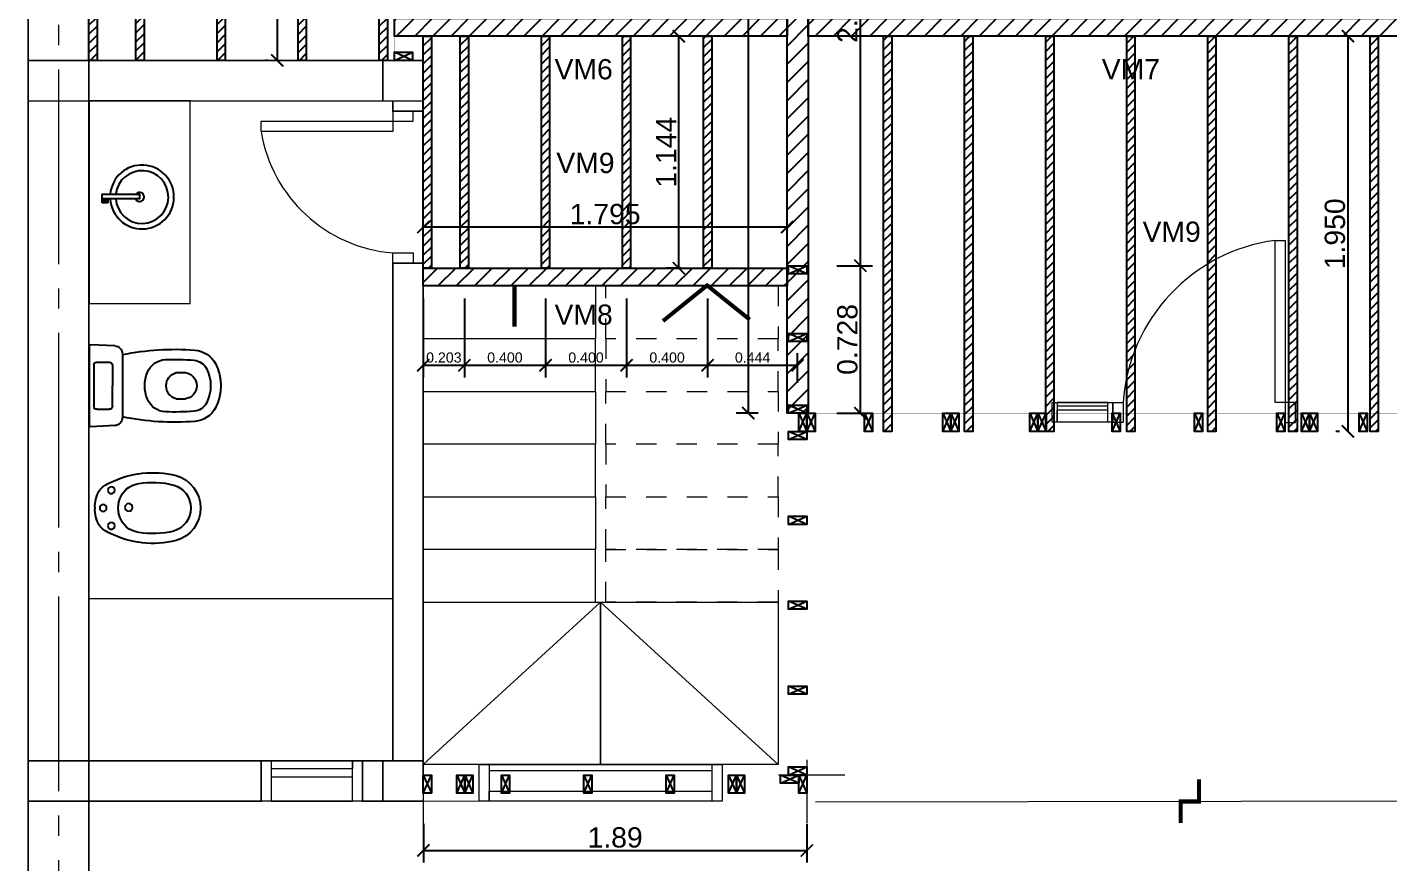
# Model space of a CAD drawing. Header units: millimetres. Extents: x 2924 to 6397, y 1567 to 1704.
# Drawn here: x 3235.38 to 3242.09, y 1578.07 to 1582.19 of the extents above; entities that cross this region are included whole.
import ezdxf

# ---------------------------------------------------------------- set-up
doc = ezdxf.new("R2010")
doc.units = ezdxf.units.MM
doc.header["$PDMODE"] = 35
for name, pattern in [('ACAD_ISO04W100', [30, 24, -3, 0, -3]), ('CONTINUA', [200, 100, 100]), ('DASHED', [0.75, 0.5, -0.25])]:
    doc.linetypes.add(name, pattern=pattern)
doc.layers.get('Defpoints').update_dxf_attribs({"color": 230})
for name, color, linetype in [('EJES', 8, 'Continuous'), ('P0- COLUMNAS HºAº', 7, 'Continuous'), ('P0-CARPINTERIAS', 7, 'Continuous'), ('P0-COTAS', 7, 'Continuous'), ('P0-MAMPOSTERIA LADRILLO', 7, 'Continuous'), ('P0-MUROS', 7, 'Continuous'), ('P0-PANEL', 7, 'Continuous'), ('P0-SANITARIOS', 7, 'Continuous'), ('P0-SOLADOS', 7, 'Continuous'), ('P1-MAMPOSTERIA LADRILLO', 7, 'Continuous'), ('PT-MUROS', 7, 'Continuous')]:
    doc.layers.add(name, color=color, linetype=linetype)
doc.styles.add('Arial10', font='arial.ttf', dxfattribs={"height": 0.1})
doc.styles.get("Standard").update_dxf_attribs({"font": 'arial.ttf'})
doc.dimstyles.new('COTA-1-50', dxfattribs={"dimtxt": 0.1, "dimasz": 0.06, "dimexe": 0.06, "dimexo": 0.15, "dimgap": 0.0125, "dimtad": 1, "dimzin": 0, "dimdsep": 46, "dimtxsty": 'Arial10', "dimblk1": 'ARCHTICK', "dimblk2": 'ARCHTICK', "dimsah": 1, "dimcen": 0.09, "dimclrd": 7, "dimclre": 7, "dimclrt": 7, "dimazin": 0, "dimtfac": 1, "dimtofl": 0, "dimtmove": 2, "dimatfit": 3, "dimldrblk": 'ARCHTICK', "dimfxl": 1, "dimtolj": 1, "dimtzin": 0, "dimarcsym": 0})
pattern_1 = [(45, (152.1075, -40.150485), (-0.0449012806, 0.0449012806), [])]

# ---------------------------------------------------------------- blocks, each defined once
blk = doc.blocks.new('A$C699B31DF')
at = {"color": 0}
for p, q in [((0.5232, 0.3989), (0.6416, 0.4042)), ((0.485, 0.3589), (0.485, 0.0453)), ((0.65, 0.3962), (0.65, 0.008)), ((0.5348, 0.303), (0.5348, 0.2021)), ((0.6115, 0.3181), (0.5499, 0.3181)), ((0.6266, 0.303), (0.6266, 0.1012)), ((0.2196, 0.267), (0.1744, 0.267)), ((0.5348, 0.1012), (0.5348, 0.2021)), ((0.2196, 0.1373), (0.1744, 0.1373)), ((0.6115, 0.0861), (0.5499, 0.0861)), ((0.5232, 0.0054), (0.6416, 0))]:
    blk.add_line(p, q, dxfattribs=at)
for centre, radius, start, end in [((0.642, 0.3962), 0.008, 0, 92.60256), ((0.1375, 0.2532), 0.125, 94.49281, 152.41425), ((0.2276, -0.8924), 1.2742, 78.34369, 94.49281), ((0.525, 0.3589), 0.04, 92.60256, 180), ((0.2354, 0.2021), 0.2354, 152.41425, 207.58575), ((0.2354, 0.2021), 0.1854, 152.41425, 207.58575), ((0.1375, 0.2532), 0.075, 94.49281, 152.41425), ((0.2276, -0.8924), 1.2242, 87.85751, 94.49281), ((0.2686, 0.2299), 0.1012, 22.76794, 87.29275), ((0.2016, 0.2021), 0.1736, 337.33865, 22.66135), ((0.5499, 0.303), 0.0151, 90, 180), ((0.6115, 0.303), 0.0151, 0, 90), ((0.1837, 0.2021), 0.0655, 98.13705, 261.86295), ((0.2023, 0.2021), 0.0671, 284.92538, 75.07462), ((0.2686, 0.1744), 0.1012, 272.70725, 337.23206), ((0.1375, 0.151), 0.125, 207.58575, 265.50719), ((0.1375, 0.151), 0.075, 207.58575, 265.50719), ((0.2276, 1.2966), 1.2242, 265.50719, 272.14249), ((0.5499, 0.1012), 0.0151, 180, 270), ((0.6115, 0.1012), 0.0151, 270, 0), ((0.2276, 1.2966), 1.2742, 265.50719, 281.65631), ((0.525, 0.0453), 0.04, 180, 267.39744), ((0.642, 0.008), 0.008, 267.39744, 0)]:
    blk.add_arc(centre, radius, start, end, dxfattribs=at)
blk = doc.blocks.new('A$C9e56f727')
at = {"color": 0}
for p, q in [((0.3012, 0.0687), (0.3123, 0.0847)), ((0.3241, 0.0529), (0.3012, 0.0687)), ((0.3123, 0.0847), (0.3352, 0.0689)), ((0.3352, 0.0689), (0.3241, 0.0529))]:
    blk.add_line(p, q, dxfattribs=at)
for points in [[(0.3241, 0.0529), (0.3109, 0.0338), (0.16, 0.1382), (0.1732, 0.1573)], [(0.3304, 0.0624), (0.328, 0.0589), (0.3138, 0.0687), (0.3162, 0.0722)]]:
    blk.add_lwpolyline(points, close=True, dxfattribs=at)
for centre, radius, start, end in [((0.1576, 0.1576), 0.1576, 328.42551, 319.97448), ((0.1577, 0.1577), 0.1301, 329.05756, 318.8141), ((0.1674, 0.1506), 0.0224, 348.28199, 285.18049)]:
    blk.add_arc(centre, radius, start, end, dxfattribs=at)
blk = doc.blocks.new('A$Cc807aeb1')
at = {"color": 0}
for centre, radius in [((0.1744, 0.48), 0.017), ((0.0864, 0.44), 0.017), ((0.2624, 0.44), 0.017), ((0.1712, 0.3537), 0.0189)]:
    blk.add_circle(centre, radius, dxfattribs=at)
for centre, radius, start, end in [((0.1685, 0.4001), 0.1272, 128.11928, 157.70228), ((0.1646, 0.3719), 0.1485, 86.20956, 120.18405), ((0.1842, 0.3719), 0.1485, 59.81595, 93.79044), ((0.1803, 0.4001), 0.1272, 22.29772, 51.88072), ((0.4712, 0.2356), 0.4712, 153.15772, 194.20091), ((0.1744, 0.2793), 0.1267, 90, 144.91203), ((0.1744, 0.2793), 0.1267, 35.08797, 90), ((-0.1224, 0.2356), 0.4712, 345.79909, 26.84228), ((0.1997, 0.2791), 0.1483, 150.45519, 170.0091), ((0.1491, 0.2791), 0.1483, 9.9909, 29.54481), ((0.4712, 0.2356), 0.4232, 170.59349, 194.20091), ((-0.1224, 0.2356), 0.4232, 345.79909, 9.40651), ((0.173, 0.1648), 0.1648, 195.76723, 270.49297), ((0.173, 0.1648), 0.1168, 196.43022, 270.49297), ((0.1758, 0.1648), 0.1648, 269.50703, 344.23277), ((0.1758, 0.1648), 0.1168, 269.50703, 343.56978)]:
    blk.add_arc(centre, radius, start, end, dxfattribs=at)
blk = doc.blocks.new('_ARCHTICK')
at = {"color": 0, "linetype": 'ByBlock', "const_width": 0.15}
blk.add_lwpolyline([(-0.5, -0.5), (0.5, 0.5)], dxfattribs=at)
blk = doc.blocks.new('*D591')
at = {"layer": 'Defpoints', "color": 0, "transparency": 16777216}
for p in [(3237.3296, 1578.4106), (3239.2219, 1578.4106), (3239.2219, 1578.1287)]:
    blk.add_point(p, dxfattribs=at)
at = {"layer": 'P0-COTAS', "color": 7, "lineweight": -2, "transparency": 16777216}
for p, q in [((3237.3296, 1578.2606), (3237.3296, 1578.0687)), ((3239.2219, 1578.2606), (3239.2219, 1578.0687)), ((3237.3296, 1578.1287), (3239.2219, 1578.1287))]:
    blk.add_line(p, q, dxfattribs=at)
at = {"layer": 'P0-COTAS', "color": 7, "lineweight": -2, "transparency": 16777216, "xscale": 0.06, "yscale": 0.06, "zscale": 0.06, "rotation": 180}
blk.add_blockref('_ARCHTICK', (3237.3296, 1578.1287), dxfattribs=at)
at = {"layer": 'P0-COTAS', "color": 7, "lineweight": -2, "transparency": 16777216, "xscale": 0.06, "yscale": 0.06, "zscale": 0.06}
blk.add_blockref('_ARCHTICK', (3239.2219, 1578.1287), dxfattribs=at)
at = {"layer": 'P0-COTAS', "color": 7, "lineweight": 0, "transparency": 16777216, "insert": (3238.2758, 1578.1923), "char_height": 0.1, "attachment_point": 5, "style": 'Arial10'}
blk.add_mtext('\\A1;1.89', dxfattribs=at)
blk = doc.blocks.new('A$C7a4a4ba2')
at = {"color": 0, "const_width": 0.0003}
blk.add_lwpolyline([(-0.004, 0.09), (2.436, 0.09), (2.436, 0), (-0.004, 0)], close=True, dxfattribs=at)
at = {"color": 0}
for points in [[(-0.004, 0.09), (0.036, 0.09), (0.036, 0), (-0.004, 0), (-0.004, 0.09), (0.036, 0), (-0.004, 0), (0.036, 0.09)], [(0.386, 0.09), (0.426, 0.09), (0.426, 0), (0.386, 0), (0.386, 0.09), (0.426, 0), (0.386, 0), (0.426, 0.09)], [(0.426, 0.09), (0.466, 0.09), (0.466, 0), (0.426, 0), (0.426, 0.09), (0.466, 0), (0.426, 0), (0.466, 0.09)], [(1.7253, 0.09), (1.7653, 0.09), (1.7653, 0), (1.7253, 0), (1.7253, 0.09), (1.7653, 0), (1.7253, 0), (1.7653, 0.09)], [(1.7653, 0.09), (1.8053, 0.09), (1.8053, 0), (1.7653, 0), (1.7653, 0.09), (1.8053, 0), (1.7653, 0), (1.8053, 0.09)], [(2.01, 0.09), (2.05, 0.09), (2.05, 0), (2.01, 0), (2.01, 0.09), (2.05, 0), (2.01, 0), (2.05, 0.09)], [(2.306, 0.05), (2.306, 0.09), (2.396, 0.09), (2.396, 0.05), (2.306, 0.05), (2.396, 0.09), (2.396, 0.05), (2.306, 0.09)], [(2.396, 0.09), (2.436, 0.09), (2.436, 0), (2.396, 0), (2.396, 0.09), (2.436, 0), (2.396, 0), (2.436, 0.09)]]:
    blk.add_lwpolyline(points, dxfattribs=at)
at = {"color": 8}
for points in [[(0.792, 0.09), (0.832, 0.09), (0.832, 0), (0.792, 0), (0.792, 0.09), (0.832, 0), (0.792, 0), (0.832, 0.09)], [(1.198, 0.09), (1.238, 0.09), (1.238, 0), (1.198, 0), (1.198, 0.09), (1.238, 0), (1.198, 0), (1.238, 0.09)], [(1.604, 0.09), (1.644, 0.09), (1.644, 0), (1.604, 0), (1.604, 0.09), (1.644, 0), (1.604, 0), (1.644, 0.09)]]:
    blk.add_lwpolyline(points, dxfattribs=at)
blk = doc.blocks.new('A$C5d8a38c0')
at = {"color": 0, "const_width": 0.0003}
blk.add_lwpolyline([(0, 0.0904), (0.71, 0.0904), (0.71, 0.0004), (0, 0.0004)], close=True, dxfattribs=at)
at = {"color": 0}
for points in [[(0, 0.0904), (0.04, 0.0904), (0.04, 0.0004), (0, 0.0004), (0, 0.0904), (0.04, 0.0004), (0, 0.0004), (0.04, 0.0904)], [(0.284, 0.0904), (0.324, 0.0904), (0.324, 0.0004), (0.284, 0.0004), (0.284, 0.0904), (0.324, 0.0004), (0.284, 0.0004), (0.324, 0.0904)], [(0.67, 0.0904), (0.71, 0.0904), (0.71, 0.0004), (0.67, 0.0004), (0.67, 0.0904), (0.71, 0.0004), (0.67, 0.0004), (0.71, 0.0904)]]:
    blk.add_lwpolyline(points, dxfattribs=at)
blk = doc.blocks.new('A$C00c50a6b')
at = {"color": 0, "const_width": 0.0003}
blk.add_lwpolyline([(0.09, 0), (0, 0), (0, 2.5125), (0.09, 2.5125)], close=True, dxfattribs=at)
at = {"color": 0}
for points in [[(0, 2.4725), (0, 2.5125), (0.09, 2.5125), (0.09, 2.4725), (0, 2.4725), (0.09, 2.5125), (0.09, 2.4725), (0, 2.5125)], [(0, 2.13875), (0, 2.17875), (0.09, 2.17875), (0.09, 2.13875), (0, 2.13875), (0.09, 2.17875), (0.09, 2.13875), (0, 2.17875)], [(0, 1.785), (0, 1.825), (0.09, 1.825), (0.09, 1.785), (0, 1.785), (0.09, 1.825), (0.09, 1.785), (0, 1.825)], [(0.05, 1.785), (0.09, 1.785), (0.09, 1.695), (0.05, 1.695), (0.05, 1.785), (0.09, 1.695), (0.05, 1.695), (0.09, 1.785)], [(0, 1.655), (0, 1.695), (0.09, 1.695), (0.09, 1.655), (0, 1.655), (0.09, 1.695), (0.09, 1.655), (0, 1.695)], [(0, 1.23625), (0, 1.27625), (0.09, 1.27625), (0.09, 1.23625), (0, 1.23625), (0.09, 1.27625), (0.09, 1.23625), (0, 1.27625)], [(0, 0.8175), (0, 0.8575), (0.09, 0.8575), (0.09, 0.8175), (0, 0.8175), (0.09, 0.8575), (0.09, 0.8175), (0, 0.8575)], [(0, 0.39875), (0, 0.43875), (0.09, 0.43875), (0.09, 0.39875), (0, 0.39875), (0.09, 0.43875), (0.09, 0.39875), (0, 0.43875)], [(0, 0), (0, 0.04), (0.09, 0.04), (0.09, 0), (0, 0), (0.09, 0.04), (0.09, 0), (0, 0.04)]]:
    blk.add_lwpolyline(points, dxfattribs=at)
blk = doc.blocks.new('A$C87677e07')
at = {"color": 0, "const_width": 0.0005}
blk.add_lwpolyline([(0, 0.09), (1.8925, 0.09), (1.8925, 0), (0, 0)], close=True, dxfattribs=at)
at = {"color": 0}
for points in [[(0, 0.09), (0.04, 0.09), (0.04, 0), (0, 0), (0, 0.09), (0.04, 0), (0, 0), (0.04, 0.09)], [(0.165, 0.09), (0.205, 0.09), (0.205, 0), (0.165, 0), (0.165, 0.09), (0.205, 0), (0.165, 0), (0.205, 0.09)], [(0.205, 0.09), (0.245, 0.09), (0.245, 0), (0.205, 0), (0.205, 0.09), (0.245, 0), (0.205, 0), (0.245, 0.09)], [(1.505, 0.09), (1.545, 0.09), (1.545, 0), (1.505, 0), (1.505, 0.09), (1.545, 0), (1.505, 0), (1.545, 0.09)], [(1.545, 0.09), (1.585, 0.09), (1.585, 0), (1.545, 0), (1.545, 0.09), (1.585, 0), (1.545, 0), (1.585, 0.09)], [(1.7625, 0.05), (1.7625, 0.09), (1.8525, 0.09), (1.8525, 0.05), (1.7625, 0.05), (1.8525, 0.09), (1.8525, 0.05), (1.7625, 0.09)], [(1.8525, 0.09), (1.8925, 0.09), (1.8925, 0), (1.8525, 0), (1.8525, 0.09), (1.8925, 0), (1.8525, 0), (1.8925, 0.09)]]:
    blk.add_lwpolyline(points, dxfattribs=at)
at = {"color": 8}
for points in [[(0.386, 0.09), (0.426, 0.09), (0.426, 0), (0.386, 0), (0.386, 0.09), (0.426, 0), (0.386, 0), (0.426, 0.09)], [(0.792, 0.09), (0.832, 0.09), (0.832, 0), (0.792, 0), (0.792, 0.09), (0.832, 0), (0.792, 0), (0.832, 0.09)], [(1.198, 0.09), (1.238, 0.09), (1.238, 0), (1.198, 0), (1.198, 0.09), (1.238, 0), (1.198, 0), (1.238, 0.09)]]:
    blk.add_lwpolyline(points, dxfattribs=at)
blk = doc.blocks.new('A$C97909408')
at = {"color": 0, "const_width": 0.0003}
blk.add_lwpolyline([(0.09, 2.2805), (0, 2.2805), (0, -0.002), (0.09, -0.002)], close=True, dxfattribs=at)
at = {"color": 0}
for points in [[(0, 2.2405), (0, 2.2805), (0.09, 2.2805), (0.09, 2.2405), (0, 2.2405), (0.09, 2.2805), (0.09, 2.2405), (0, 2.2805)], [(0, 2.2405), (0.04, 2.2405), (0.04, 2.1505), (0, 2.1505), (0, 2.2405), (0.04, 2.1505), (0, 2.1505), (0.04, 2.2405)], [(0, 1.8539), (0, 1.8939), (0.09, 1.8939), (0.09, 1.8539), (0, 1.8539), (0.09, 1.8939), (0.09, 1.8539), (0, 1.8939)], [(0, 1.4473), (0, 1.4873), (0.09, 1.4873), (0.09, 1.4473), (0, 1.4473), (0.09, 1.4873), (0.09, 1.4473), (0, 1.4873)], [(0, 1.0407), (0, 1.0807), (0.09, 1.0807), (0.09, 1.0407), (0, 1.0407), (0.09, 1.0807), (0.09, 1.0407), (0, 1.0807)], [(0, 0.6341), (0, 0.6741), (0.09, 0.6741), (0.09, 0.6341), (0, 0.6341), (0.09, 0.6741), (0.09, 0.6341), (0, 0.6741)], [(0, 0.2275), (0, 0.2675), (0.09, 0.2675), (0.09, 0.2275), (0, 0.2275), (0.09, 0.2675), (0.09, 0.2275), (0, 0.2675)], [(0, -0.002), (0, 0.038), (0.09, 0.038), (0.09, -0.002), (0, -0.002), (0.09, 0.038), (0.09, -0.002), (0, 0.038)]]:
    blk.add_lwpolyline(points, dxfattribs=at)
blk = doc.blocks.new('*D584')
at = {"layer": 'Defpoints', "color": 0, "transparency": 16777216}
for p in [(3242.0001, 1582.1454), (3241.8908, 1580.1956), (3242.0001, 1580.1956)]:
    blk.add_point(p, dxfattribs=at)
at = {"layer": 'PT-MUROS', "color": 7, "lineweight": -2, "transparency": 16777216}
for p, q in [((3241.8501, 1582.1454), (3241.8308, 1582.1454)), ((3241.8908, 1582.1454), (3241.8908, 1580.1956)), ((3241.8501, 1580.1956), (3241.8308, 1580.1956))]:
    blk.add_line(p, q, dxfattribs=at)
at = {"layer": 'PT-MUROS', "color": 7, "lineweight": -2, "transparency": 16777216, "xscale": 0.06, "yscale": 0.06, "zscale": 0.06}
for p, rotation in [((3241.8908, 1582.1454), 90), ((3241.8908, 1580.1956), 270)]:
    blk.add_blockref('_ARCHTICK', p, dxfattribs=dict(at, rotation=rotation))
at = {"layer": 'PT-MUROS', "color": 7, "transparency": 16777216, "insert": (3241.8272, 1581.1705), "char_height": 0.1, "attachment_point": 5, "rotation": 90, "style": 'Arial10'}
blk.add_mtext('\\A1;1.950', dxfattribs=at)
blk = doc.blocks.new('*D602')
at = {"layer": 'Defpoints', "color": 0, "transparency": 16777216}
for p in [(3237.3294, 1581.2036), (3237.3294, 1581.0011), (3239.124, 1581.0011)]:
    blk.add_point(p, dxfattribs=at)
at = {"layer": 'PT-MUROS', "color": 7, "lineweight": -2, "transparency": 16777216}
for p, q in [((3237.3294, 1581.1511), (3237.3294, 1581.2636)), ((3239.124, 1581.2036), (3237.3294, 1581.2036)), ((3239.124, 1581.1511), (3239.124, 1581.2636))]:
    blk.add_line(p, q, dxfattribs=at)
at = {"layer": 'PT-MUROS', "color": 7, "lineweight": -2, "transparency": 16777216, "xscale": 0.06, "yscale": 0.06, "zscale": 0.06, "rotation": 180}
blk.add_blockref('_ARCHTICK', (3237.3294, 1581.2036), dxfattribs=at)
at = {"layer": 'PT-MUROS', "color": 7, "lineweight": -2, "transparency": 16777216, "xscale": 0.06, "yscale": 0.06, "zscale": 0.06}
blk.add_blockref('_ARCHTICK', (3239.124, 1581.2036), dxfattribs=at)
at = {"layer": 'PT-MUROS', "color": 7, "transparency": 16777216, "insert": (3238.2267, 1581.2672), "char_height": 0.1, "attachment_point": 5, "style": 'Arial10'}
blk.add_mtext('\\A1;1.795', dxfattribs=at)
blk = doc.blocks.new('*D603')
at = {"layer": 'Defpoints', "color": 0, "transparency": 16777216}
for p in [(3238.5898, 1582.1454), (3238.7521, 1582.1454), (3238.7521, 1581.0011)]:
    blk.add_point(p, dxfattribs=at)
at = {"layer": 'PT-MUROS', "color": 7, "lineweight": -2, "transparency": 16777216}
for p, q in [((3238.6021, 1582.1454), (3238.5298, 1582.1454)), ((3238.5898, 1581.0011), (3238.5898, 1582.1454)), ((3238.6021, 1581.0011), (3238.5298, 1581.0011))]:
    blk.add_line(p, q, dxfattribs=at)
at = {"layer": 'PT-MUROS', "color": 7, "lineweight": -2, "transparency": 16777216, "xscale": 0.06, "yscale": 0.06, "zscale": 0.06}
for p, rotation in [((3238.5898, 1582.1454), 90), ((3238.5898, 1581.0011), 270)]:
    blk.add_blockref('_ARCHTICK', p, dxfattribs=dict(at, rotation=rotation))
at = {"layer": 'PT-MUROS', "color": 7, "transparency": 16777216, "insert": (3238.5271, 1581.5733), "char_height": 0.1, "attachment_point": 5, "rotation": 90, "style": 'Arial10'}
blk.add_mtext('\\A1;1.144', dxfattribs=at)
blk = doc.blocks.new('*D604')
at = {"layer": 'Defpoints', "color": 0, "transparency": 16777216}
for p in [(3236.712, 1584.2191), (3236.609, 1582.0256), (3236.712, 1582.0256)]:
    blk.add_point(p, dxfattribs=at)
at = {"layer": 'PT-MUROS', "color": 7, "lineweight": -2, "transparency": 16777216}
for p, q in [((3236.562, 1584.2191), (3236.549, 1584.2191)), ((3236.609, 1584.2191), (3236.609, 1582.0256)), ((3236.562, 1582.0256), (3236.549, 1582.0256))]:
    blk.add_line(p, q, dxfattribs=at)
at = {"layer": 'PT-MUROS', "color": 7, "lineweight": -2, "transparency": 16777216, "xscale": 0.06, "yscale": 0.06, "zscale": 0.06}
for p, rotation in [((3236.609, 1584.2191), 90), ((3236.609, 1582.0256), 270)]:
    blk.add_blockref('_ARCHTICK', p, dxfattribs=dict(at, rotation=rotation))
at = {"layer": 'PT-MUROS', "color": 7, "transparency": 16777216, "insert": (3236.5454, 1583.1224), "char_height": 0.1, "attachment_point": 5, "rotation": 90, "style": 'Arial10'}
blk.add_mtext('\\A1;2.193', dxfattribs=at)
blk = doc.blocks.new('*D618')
at = {"layer": 'Defpoints', "color": 0, "transparency": 16777216}
for p in [(3239.132, 1588.1706), (3238.9327, 1580.2856), (3239.1319, 1580.2856)]:
    blk.add_point(p, dxfattribs=at)
at = {"layer": 'PT-MUROS', "color": 7, "lineweight": -2, "transparency": 16777216}
for p, q in [((3238.982, 1588.1706), (3238.8727, 1588.1706)), ((3238.9327, 1588.1706), (3238.9327, 1580.2856)), ((3238.9819, 1580.2856), (3238.8727, 1580.2856))]:
    blk.add_line(p, q, dxfattribs=at)
at = {"layer": 'PT-MUROS', "color": 7, "lineweight": -2, "transparency": 16777216, "xscale": 0.06, "yscale": 0.06, "zscale": 0.06}
for p, rotation in [((3238.9327, 1588.1706), 90), ((3238.9327, 1580.2856), 270)]:
    blk.add_blockref('_ARCHTICK', p, dxfattribs=dict(at, rotation=rotation))
at = {"layer": 'PT-MUROS', "color": 7, "transparency": 16777216, "insert": (3238.8692, 1584.2281), "char_height": 0.1, "attachment_point": 5, "rotation": 90, "style": 'Arial10'}
blk.add_mtext('\\A1;7.885', dxfattribs=at)
blk = doc.blocks.new('*D606')
at = {"layer": 'Defpoints', "color": 0, "transparency": 16777216}
for p in [(3239.22, 1583.5611), (3239.22, 1581.0131), (3239.4855, 1581.0131)]:
    blk.add_point(p, dxfattribs=at)
at = {"layer": 'PT-MUROS', "color": 7, "lineweight": -2, "transparency": 16777216}
for p, q in [((3239.37, 1583.5611), (3239.5455, 1583.5611)), ((3239.4855, 1583.5611), (3239.4855, 1581.0131)), ((3239.37, 1581.0131), (3239.5455, 1581.0131))]:
    blk.add_line(p, q, dxfattribs=at)
at = {"layer": 'PT-MUROS', "color": 7, "lineweight": -2, "transparency": 16777216, "xscale": 0.06, "yscale": 0.06, "zscale": 0.06}
for p, rotation in [((3239.4855, 1583.5611), 90), ((3239.4855, 1581.0131), 270)]:
    blk.add_blockref('_ARCHTICK', p, dxfattribs=dict(at, rotation=rotation))
at = {"layer": 'PT-MUROS', "color": 7, "transparency": 16777216, "insert": (3239.422, 1582.2871), "char_height": 0.1, "attachment_point": 5, "rotation": 90, "style": 'Arial10'}
blk.add_mtext('\\A1;2.548', dxfattribs=at)
blk = doc.blocks.new('*D608')
at = {"layer": 'Defpoints', "color": 0, "transparency": 16777216}
for p in [(3239.22, 1581.0131), (3239.22, 1580.2856), (3239.4855, 1580.2856)]:
    blk.add_point(p, dxfattribs=at)
at = {"layer": 'PT-MUROS', "color": 7, "lineweight": -2, "transparency": 16777216}
for p, q in [((3239.37, 1581.0131), (3239.5455, 1581.0131)), ((3239.4855, 1581.0131), (3239.4855, 1580.2856)), ((3239.37, 1580.2856), (3239.5455, 1580.2856))]:
    blk.add_line(p, q, dxfattribs=at)
at = {"layer": 'PT-MUROS', "color": 7, "lineweight": -2, "transparency": 16777216, "xscale": 0.06, "yscale": 0.06, "zscale": 0.06}
for p, rotation in [((3239.4855, 1581.0131), 90), ((3239.4855, 1580.2856), 270)]:
    blk.add_blockref('_ARCHTICK', p, dxfattribs=dict(at, rotation=rotation))
at = {"layer": 'PT-MUROS', "color": 7, "transparency": 16777216, "insert": (3239.422, 1580.6494), "char_height": 0.1, "attachment_point": 5, "rotation": 90, "style": 'Arial10'}
blk.add_mtext('\\A1;0.728', dxfattribs=at)
blk = doc.blocks.new('*D616')
at = {"layer": 'Defpoints', "color": 0, "transparency": 16777216}
for p in [(3237.3294, 1581.0011), (3237.5321, 1581.0011), (3237.5321, 1580.5219)]:
    blk.add_point(p, dxfattribs=at)
at = {"layer": 'PT-MUROS', "color": 7, "lineweight": -2, "transparency": 16777216}
for p, q in [((3237.3294, 1580.8511), (3237.3294, 1580.4619)), ((3237.5321, 1580.8511), (3237.5321, 1580.4619)), ((3237.3294, 1580.5219), (3237.5321, 1580.5219))]:
    blk.add_line(p, q, dxfattribs=at)
at = {"layer": 'PT-MUROS', "color": 7, "lineweight": -2, "transparency": 16777216, "xscale": 0.06, "yscale": 0.06, "zscale": 0.06, "rotation": 180}
blk.add_blockref('_ARCHTICK', (3237.3294, 1580.5219), dxfattribs=at)
at = {"layer": 'PT-MUROS', "color": 7, "lineweight": -2, "transparency": 16777216, "xscale": 0.06, "yscale": 0.06, "zscale": 0.06}
blk.add_blockref('_ARCHTICK', (3237.5321, 1580.5219), dxfattribs=at)
at = {"layer": 'PT-MUROS', "color": 7, "transparency": 16777216, "insert": (3237.4308, 1580.5599), "char_height": 0.05, "attachment_point": 5}
blk.add_mtext('\\A1;0.203', dxfattribs=at)
blk = doc.blocks.new('*D617')
at = {"layer": 'Defpoints', "color": 0, "transparency": 16777216}
for p in [(3237.5321, 1581.0011), (3237.9321, 1581.0011), (3237.9321, 1580.5219)]:
    blk.add_point(p, dxfattribs=at)
at = {"layer": 'PT-MUROS', "color": 7, "lineweight": -2, "transparency": 16777216}
for p, q in [((3237.5321, 1580.8511), (3237.5321, 1580.4619)), ((3237.9321, 1580.8511), (3237.9321, 1580.4619)), ((3237.5321, 1580.5219), (3237.9321, 1580.5219))]:
    blk.add_line(p, q, dxfattribs=at)
at = {"layer": 'PT-MUROS', "color": 7, "lineweight": -2, "transparency": 16777216, "xscale": 0.06, "yscale": 0.06, "zscale": 0.06, "rotation": 180}
blk.add_blockref('_ARCHTICK', (3237.5321, 1580.5219), dxfattribs=at)
at = {"layer": 'PT-MUROS', "color": 7, "lineweight": -2, "transparency": 16777216, "xscale": 0.06, "yscale": 0.06, "zscale": 0.06}
blk.add_blockref('_ARCHTICK', (3237.9321, 1580.5219), dxfattribs=at)
at = {"layer": 'PT-MUROS', "color": 7, "transparency": 16777216, "insert": (3237.7321, 1580.5599), "char_height": 0.05, "attachment_point": 5}
blk.add_mtext('\\A1;0.400', dxfattribs=at)
blk = doc.blocks.new('*D609')
at = {"layer": 'Defpoints', "color": 0, "transparency": 16777216}
for p in [(3237.9321, 1581.0011), (3238.3321, 1581.0011), (3238.3321, 1580.5219)]:
    blk.add_point(p, dxfattribs=at)
at = {"layer": 'PT-MUROS', "color": 7, "lineweight": -2, "transparency": 16777216}
for p, q in [((3237.9321, 1580.8511), (3237.9321, 1580.4619)), ((3238.3321, 1580.8511), (3238.3321, 1580.4619)), ((3237.9321, 1580.5219), (3238.3321, 1580.5219))]:
    blk.add_line(p, q, dxfattribs=at)
at = {"layer": 'PT-MUROS', "color": 7, "lineweight": -2, "transparency": 16777216, "xscale": 0.06, "yscale": 0.06, "zscale": 0.06, "rotation": 180}
blk.add_blockref('_ARCHTICK', (3237.9321, 1580.5219), dxfattribs=at)
at = {"layer": 'PT-MUROS', "color": 7, "lineweight": -2, "transparency": 16777216, "xscale": 0.06, "yscale": 0.06, "zscale": 0.06}
blk.add_blockref('_ARCHTICK', (3238.3321, 1580.5219), dxfattribs=at)
at = {"layer": 'PT-MUROS', "color": 7, "transparency": 16777216, "insert": (3238.1321, 1580.5599), "char_height": 0.05, "attachment_point": 5}
blk.add_mtext('\\A1;0.400', dxfattribs=at)
blk = doc.blocks.new('*D610')
at = {"layer": 'Defpoints', "color": 0, "transparency": 16777216}
for p in [(3238.3321, 1581.0011), (3238.7321, 1581.0011), (3238.7321, 1580.5219)]:
    blk.add_point(p, dxfattribs=at)
at = {"layer": 'PT-MUROS', "color": 7, "lineweight": -2, "transparency": 16777216}
for p, q in [((3238.3321, 1580.8511), (3238.3321, 1580.4619)), ((3238.7321, 1580.8511), (3238.7321, 1580.4619)), ((3238.3321, 1580.5219), (3238.7321, 1580.5219))]:
    blk.add_line(p, q, dxfattribs=at)
at = {"layer": 'PT-MUROS', "color": 7, "lineweight": -2, "transparency": 16777216, "xscale": 0.06, "yscale": 0.06, "zscale": 0.06, "rotation": 180}
blk.add_blockref('_ARCHTICK', (3238.3321, 1580.5219), dxfattribs=at)
at = {"layer": 'PT-MUROS', "color": 7, "lineweight": -2, "transparency": 16777216, "xscale": 0.06, "yscale": 0.06, "zscale": 0.06}
blk.add_blockref('_ARCHTICK', (3238.7321, 1580.5219), dxfattribs=at)
at = {"layer": 'PT-MUROS', "color": 7, "transparency": 16777216, "insert": (3238.5321, 1580.5599), "char_height": 0.05, "attachment_point": 5}
blk.add_mtext('\\A1;0.400', dxfattribs=at)
blk = doc.blocks.new('*D611')
at = {"layer": 'Defpoints', "color": 0, "transparency": 16777216}
for p in [(3238.7321, 1581.0011), (3239.176, 1580.5219), (3239.176, 1580.2856)]:
    blk.add_point(p, dxfattribs=at)
at = {"layer": 'PT-MUROS', "color": 7, "lineweight": -2, "transparency": 16777216}
for p, q in [((3238.7321, 1580.8511), (3238.7321, 1580.4619)), ((3239.176, 1580.4356), (3239.176, 1580.5819)), ((3238.7321, 1580.5219), (3239.176, 1580.5219))]:
    blk.add_line(p, q, dxfattribs=at)
at = {"layer": 'PT-MUROS', "color": 7, "lineweight": -2, "transparency": 16777216, "xscale": 0.06, "yscale": 0.06, "zscale": 0.06, "rotation": 180}
blk.add_blockref('_ARCHTICK', (3238.7321, 1580.5219), dxfattribs=at)
at = {"layer": 'PT-MUROS', "color": 7, "lineweight": -2, "transparency": 16777216, "xscale": 0.06, "yscale": 0.06, "zscale": 0.06}
blk.add_blockref('_ARCHTICK', (3239.176, 1580.5219), dxfattribs=at)
at = {"layer": 'PT-MUROS', "color": 7, "transparency": 16777216, "insert": (3238.9541, 1580.5599), "char_height": 0.05, "attachment_point": 5}
blk.add_mtext('\\A1;0.444', dxfattribs=at)

msp = doc.modelspace()

# ---------------------------------------------------------------- hatches: boundary and pattern name
at = {"layer": 'PT-MUROS'}
h = msp.add_hatch(dxfattribs=at)
h.set_pattern_fill('ANSI31', color=4, scale=0.01)
h.set_pattern_definition([(45, (152.107498, -40.150485), (-0.0224506403, 0.0224506403), [])])
h.paths.add_polyline_path([(3242, 1588.1706), (3242.04, 1588.1706), (3242.04, 1586.2209), (3242, 1586.2209)])
h.paths.add_polyline_path([(3241.6, 1588.1706), (3241.64, 1588.1706), (3241.64, 1586.2209), (3241.6, 1586.2209)])
h.paths.add_polyline_path([(3241.2, 1588.1706), (3241.24, 1588.1706), (3241.24, 1586.2209), (3241.2, 1586.2209)])
h.paths.add_polyline_path([(3240.8, 1588.1706), (3240.84, 1588.1706), (3240.84, 1586.2209), (3240.8, 1586.2209)])
h.paths.add_polyline_path([(3240.4, 1588.1706), (3240.44, 1588.1706), (3240.44, 1586.2209), (3240.4, 1586.2209)])
h.paths.add_polyline_path([(3240, 1588.1706), (3240.04, 1588.1706), (3240.04, 1586.2209), (3240, 1586.2209)])
h.paths.add_polyline_path([(3239.6, 1588.1706), (3239.64, 1588.1706), (3239.64, 1586.2209), (3239.6, 1586.2209)])
h.paths.add_polyline_path([(3237.512, 1588.1706), (3237.552, 1588.1706), (3237.552, 1586.2209), (3237.512, 1586.2209)])
h.paths.add_polyline_path([(3237.912, 1588.1706), (3237.952, 1588.1706), (3237.952, 1586.2209), (3237.912, 1586.2209)])
h.paths.add_polyline_path([(3238.312, 1588.1706), (3238.352, 1588.1706), (3238.352, 1586.2209), (3238.312, 1586.2209)])
h.paths.add_polyline_path([(3238.712, 1588.1706), (3238.752, 1588.1706), (3238.752, 1586.2209), (3238.712, 1586.2209)])
h.paths.add_polyline_path([(3235.912, 1588.1706), (3235.952, 1588.1706), (3235.952, 1586.2209), (3235.912, 1586.2209)])
h.paths.add_polyline_path([(3236.312, 1588.1706), (3236.352, 1588.1706), (3236.352, 1586.2209), (3236.312, 1586.2209)])
h.paths.add_polyline_path([(3236.712, 1588.1706), (3236.752, 1588.1706), (3236.752, 1586.2209), (3236.712, 1586.2209)])
h.paths.add_polyline_path([(3237.112, 1588.1706), (3237.152, 1588.1706), (3237.152, 1586.2209), (3237.112, 1586.2209)])
h.paths.add_polyline_path([(3235.6796, 1588.1706), (3235.7196, 1588.1706), (3235.7196, 1586.2209), (3235.6796, 1586.2209)])
h.paths.add_polyline_path([(3236.312, 1586.1329), (3236.352, 1586.1329), (3236.352, 1584.3071), (3236.312, 1584.3071)])
h.paths.add_polyline_path([(3236.712, 1586.1329), (3236.752, 1586.1329), (3236.752, 1584.3071), (3236.712, 1584.3071)])
h.paths.add_polyline_path([(3237.112, 1586.1329), (3237.152, 1586.1329), (3237.152, 1584.3071), (3237.112, 1584.3071)])
h.paths.add_polyline_path([(3237.512, 1586.1329), (3237.552, 1586.1329), (3237.552, 1584.3071), (3237.512, 1584.3071)])
h.paths.add_polyline_path([(3237.912, 1586.1329), (3237.952, 1586.1329), (3237.952, 1584.3071), (3237.912, 1584.3071)])
h.paths.add_polyline_path([(3238.312, 1586.1329), (3238.352, 1586.1329), (3238.352, 1584.3071), (3238.312, 1584.3071)])
h.paths.add_polyline_path([(3238.712, 1586.1329), (3238.752, 1586.1329), (3238.752, 1584.3071), (3238.712, 1584.3071)])
h.paths.add_polyline_path([(3235.6796, 1586.1329), (3235.7196, 1586.1329), (3235.7196, 1584.3071), (3235.6796, 1584.3071)])
h.paths.add_polyline_path([(3235.912, 1586.1329), (3235.952, 1586.1329), (3235.952, 1584.3071), (3235.912, 1584.3071)])
h.paths.add_polyline_path([(3237.512, 1584.2191), (3237.552, 1584.2191), (3237.552, 1582.2334), (3237.512, 1582.2334)])
h.paths.add_polyline_path([(3237.912, 1584.2191), (3237.952, 1584.2191), (3237.952, 1582.2334), (3237.912, 1582.2334)])
h.paths.add_polyline_path([(3238.312, 1584.2191), (3238.352, 1584.2191), (3238.352, 1582.2334), (3238.312, 1582.2334)])
h.paths.add_polyline_path([(3238.712, 1584.2191), (3238.752, 1584.2191), (3238.752, 1582.2334), (3238.712, 1582.2334)])
h.paths.add_polyline_path([(3236.712, 1584.2191), (3236.752, 1584.2191), (3236.752, 1582.0256), (3236.712, 1582.0256)])
h.paths.add_polyline_path([(3237.112, 1584.2191), (3237.152, 1584.2191), (3237.152, 1582.0256), (3237.112, 1582.0256)])
h.paths.add_polyline_path([(3235.6796, 1584.2191), (3235.7196, 1584.2191), (3235.7197, 1582.0256), (3235.6797, 1582.0256)])
h.paths.add_polyline_path([(3235.912, 1584.2191), (3235.952, 1584.2191), (3235.952, 1582.0256), (3235.912, 1582.0256)])
h.paths.add_polyline_path([(3236.312, 1584.2191), (3236.352, 1584.2191), (3236.352, 1582.0256), (3236.312, 1582.0256)])
h.paths.add_polyline_path([(3238.7121, 1582.1454), (3238.7521, 1582.1454), (3238.7521, 1581.0011), (3238.7121, 1581.0011)])
h.paths.add_polyline_path([(3237.5121, 1582.1454), (3237.5521, 1582.1454), (3237.5521, 1581.0011), (3237.5121, 1581.0011)])
h.paths.add_polyline_path([(3237.9121, 1582.1454), (3237.9521, 1582.1454), (3237.9521, 1581.0011), (3237.9121, 1581.0011)])
h.paths.add_polyline_path([(3238.3121, 1582.1454), (3238.3521, 1582.1454), (3238.3521, 1581.0011), (3238.3121, 1581.0011)])
h.paths.add_polyline_path([(3237.3294, 1582.1454), (3237.3694, 1582.1454), (3237.3694, 1581.0011), (3237.3294, 1581.0011)])
h.paths.add_polyline_path([(3240.8001, 1582.1454), (3240.8401, 1582.1454), (3240.8401, 1580.1956), (3240.8001, 1580.1956)])
h.paths.add_polyline_path([(3240.4001, 1582.1454), (3240.4401, 1582.1454), (3240.4401, 1580.1956), (3240.4001, 1580.1956)])
h.paths.add_polyline_path([(3240.0001, 1582.1454), (3240.0401, 1582.1454), (3240.0401, 1580.1956), (3240.0001, 1580.1956)])
h.paths.add_polyline_path([(3239.6001, 1582.1454), (3239.6401, 1582.1454), (3239.6401, 1580.1956), (3239.6001, 1580.1956)])
h.paths.add_polyline_path([(3241.6001, 1582.1454), (3241.6401, 1582.1454), (3241.6401, 1580.1956), (3241.6001, 1580.1956)])
h.paths.add_polyline_path([(3241.2001, 1582.1454), (3241.2401, 1582.1454), (3241.2401, 1580.1956), (3241.2001, 1580.1956)])
h.paths.add_polyline_path([(3242.0001, 1582.1454), (3242.0401, 1582.1454), (3242.0401, 1580.1956), (3242.0001, 1580.1956)])
h.paths.add_polyline_path([(3242, 1584.2191), (3242.04, 1584.2191), (3242.04, 1582.2334), (3242, 1582.2334)])
h.paths.add_polyline_path([(3239.6, 1584.2191), (3239.64, 1584.2191), (3239.64, 1582.2333), (3239.6, 1582.2333)])
h.paths.add_polyline_path([(3240, 1584.2191), (3240.04, 1584.2191), (3240.04, 1582.2334), (3240, 1582.2334)])
h.paths.add_polyline_path([(3240.4, 1584.2191), (3240.44, 1584.2191), (3240.44, 1582.2334), (3240.4, 1582.2334)])
h.paths.add_polyline_path([(3240.8, 1584.2191), (3240.84, 1584.2191), (3240.84, 1582.2334), (3240.8, 1582.2334)])
h.paths.add_polyline_path([(3241.2, 1584.2191), (3241.24, 1584.2191), (3241.24, 1582.2334), (3241.2, 1582.2334)])
h.paths.add_polyline_path([(3241.6, 1584.2191), (3241.64, 1584.2191), (3241.64, 1582.2334), (3241.6, 1582.2334)])
h.paths.add_polyline_path([(3242, 1586.1329), (3242.04, 1586.1329), (3242.04, 1584.3071), (3242, 1584.3071)])
h.paths.add_polyline_path([(3239.6, 1586.1329), (3239.64, 1586.1329), (3239.64, 1584.3071), (3239.6, 1584.3071)])
h.paths.add_polyline_path([(3240, 1586.1329), (3240.04, 1586.1329), (3240.04, 1584.3071), (3240, 1584.3071)])
h.paths.add_polyline_path([(3240.4, 1586.1329), (3240.44, 1586.1329), (3240.44, 1584.3071), (3240.4, 1584.3071)])
h.paths.add_polyline_path([(3240.8, 1586.1329), (3240.84, 1586.1329), (3240.84, 1584.3071), (3240.8, 1584.3071)])
h.paths.add_polyline_path([(3241.2, 1586.1329), (3241.24, 1586.1329), (3241.24, 1584.3071), (3241.2, 1584.3071)])
h.paths.add_polyline_path([(3241.6, 1586.1329), (3241.64, 1586.1329), (3241.64, 1584.3071), (3241.6, 1584.3071)])
h = msp.add_hatch(dxfattribs=at)
h.set_pattern_fill('ANSI31', color=2, scale=0.02)
h.set_pattern_definition(pattern_1)
h.paths.add_polyline_path([(3239.124, 1588.1706), (3239.228, 1588.1706), (3239.228, 1580.2856), (3239.124, 1580.2856)])
h = msp.add_hatch(dxfattribs=at)
h.set_pattern_fill('ANSI31', color=3, scale=0.02)
h.set_pattern_definition(pattern_1)
h.paths.add_polyline_path([(3237.1869, 1582.2334), (3239.124, 1582.2334), (3239.124, 1582.1454), (3237.1869, 1582.1454)])
h = msp.add_hatch(dxfattribs=at)
h.set_pattern_fill('ANSI31', color=3, scale=0.02)
h.set_pattern_definition(pattern_1)
h.paths.add_polyline_path([(3239.228, 1582.2334), (3242.3719, 1582.2334), (3242.3719, 1582.1454), (3239.228, 1582.1454)])
h = msp.add_hatch(dxfattribs=at)
h.set_pattern_fill('ANSI31', color=3, scale=0.02)
h.set_pattern_definition(pattern_1)
h.paths.add_polyline_path([(3237.3294, 1581.0011), (3239.124, 1581.0011), (3239.124, 1580.9131), (3237.3294, 1580.9131)])

# ---------------------------------------------------------------- linework, layer by layer
at = {"layer": 'EJES', "color": 8, "linetype": 'ACAD_ISO04W100', "lineweight": 0, "ltscale": 0.04}
msp.add_lwpolyline([(3235.5296, 1604.0814), (3235.5296, 1571.6774)], dxfattribs=at)
at = {"layer": 'P0- COLUMNAS HºAº', "color": 8, "lineweight": 0, "const_width": 0.008}
for points in [[(3235.3794, 1582.0256), (3235.6794, 1582.0256), (3235.6794, 1581.8256), (3235.3794, 1581.8256)], [(3237.1294, 1582.0256), (3237.3294, 1582.0256), (3237.3294, 1581.8256), (3237.1294, 1581.8256)], [(3235.6796, 1578.5711), (3235.6796, 1578.3711), (3235.3796, 1578.3711), (3235.3796, 1578.5711)], [(3237.1296, 1578.5711), (3237.3296, 1578.5711), (3237.3296, 1578.3711), (3237.1296, 1578.3711)]]:
    msp.add_lwpolyline(points, close=True, dxfattribs=at)
at = {"layer": 'P0-CARPINTERIAS', "color": 8, "linetype": 'CONTINUA', "lineweight": 0}
for points in [[(3236.5294, 1581.6758), (3236.5294, 1581.7256), (3237.2794, 1581.7256), (3237.2794, 1581.7756), (3237.1794, 1581.7756), (3237.1794, 1581.6756), (3236.5294, 1581.6758, 0.345651), (3237.1794, 1581.0762), (3237.2794, 1581.0762), (3237.2794, 1581.0262), (3237.1794, 1581.0262), (3237.1794, 1581.0762)], [(3241.5321, 1581.1381), (3241.5819, 1581.1381), (3241.5819, 1580.2402), (3241.6319, 1580.2402), (3241.6319, 1580.3381), (3241.5319, 1580.3381), (3241.5321, 1581.1381, 0.356492), (3240.7819, 1580.3381), (3240.7819, 1580.2402), (3240.7319, 1580.2402), (3240.7319, 1580.3381), (3240.7819, 1580.3381)]]:
    msp.add_lwpolyline(points, format="xyb", dxfattribs=at)
for points in [[(3240.7319, 1580.2411), (3240.4319, 1580.2411), (3240.4319, 1580.3381), (3240.7319, 1580.3381), (3240.7319, 1580.2411), (3240.7069, 1580.2411), (3240.7069, 1580.3382), (3240.4569, 1580.3382), (3240.4569, 1580.2411), (3240.4569, 1580.3017), (3240.7069, 1580.3017), (3240.7069, 1580.3195), (3240.4569, 1580.3195)], [(3236.5296, 1578.5711), (3237.0296, 1578.5711), (3237.0296, 1578.3711), (3236.5296, 1578.3711), (3236.5296, 1578.5711), (3236.5796, 1578.5711), (3236.5796, 1578.3711), (3236.9797, 1578.3711), (3236.9797, 1578.5711), (3236.9797, 1578.5311), (3236.5796, 1578.5311), (3236.5796, 1578.4911), (3236.9797, 1578.4911)], [(3238.8046, 1578.3711), (3237.6046, 1578.3711), (3237.6044, 1578.5531), (3238.8044, 1578.5531), (3238.8046, 1578.3711), (3238.7546, 1578.3711), (3238.7546, 1578.5532), (3237.6544, 1578.5531), (3237.6546, 1578.3711), (3237.6546, 1578.4211), (3238.7546, 1578.4211), (3238.7546, 1578.5211), (3237.6546, 1578.5211)]]:
    msp.add_lwpolyline(points, dxfattribs=at)
at = {"layer": 'P0-MAMPOSTERIA LADRILLO', "color": 8, "lineweight": 0, "const_width": 0.008}
for points in [[(3235.3796, 1578.3711), (3235.3796, 1588.2101), (3235.6796, 1588.2101), (3235.6796, 1578.3711)], [(3237.3296, 1578.3711), (3237.0294, 1578.3711), (3237.0294, 1578.5711), (3237.1794, 1578.5711), (3237.1794, 1581.0256), (3237.3294, 1581.0256), (3237.3294, 1578.5711)], [(3235.6792, 1578.3711), (3235.3796, 1578.3711), (3235.3796, 1572.3711), (3235.6792, 1572.3711)]]:
    msp.add_lwpolyline(points, close=True, dxfattribs=at)
for points in [[(3235.6794, 1581.8256), (3237.1294, 1581.8256), (3237.1294, 1582.0256), (3235.6794, 1582.0256), (3235.6794, 1581.8256)], [(3237.3296, 1581.8256), (3237.3296, 1581.7756), (3237.1796, 1581.7756), (3237.1796, 1581.8256), (3237.3296, 1581.8256)], [(3235.6796, 1578.5711), (3236.5296, 1578.5711), (3236.5296, 1578.3711), (3235.6792, 1578.3711), (3235.6796, 1578.5711)]]:
    msp.add_lwpolyline(points, dxfattribs=at)
at = {"layer": 'P0-MUROS', "color": 8, "linetype": 'Continuous', "lineweight": 0, "ltscale": 0.1}
for points in [[(3237.3294, 1580.6531), (3237.3294, 1580.9131), (3238.1794, 1580.9131), (3238.1794, 1580.6531)], [(3237.3294, 1580.6531), (3237.3294, 1580.3931), (3238.1794, 1580.3931), (3238.1794, 1580.6531)], [(3237.3294, 1580.1331), (3237.3294, 1580.3931), (3238.1794, 1580.3931), (3238.1794, 1580.1331)], [(3237.3294, 1580.1331), (3237.3294, 1579.8731), (3238.1794, 1579.8731), (3238.1794, 1580.1331)], [(3237.3294, 1579.6131), (3237.3294, 1579.8731), (3238.1794, 1579.8731), (3238.1794, 1579.6131)], [(3237.3294, 1579.6131), (3237.3294, 1579.3531), (3238.1794, 1579.3531), (3238.1794, 1579.6131)], [(3239.0794, 1579.3531), (3239.0794, 1578.5531), (3238.2044, 1578.5531), (3238.2044, 1579.3531)]]:
    msp.add_lwpolyline(points, close=True, dxfattribs=at)
at = {"layer": 'P0-MUROS', "color": 8, "lineweight": 0}
msp.add_lwpolyline([(3237.7794, 1580.9159, 0.02, 0.02, 0), (3237.7794, 1580.7129, 0, 0, 0), (3237.7794, 1578.9001, 0, 0, 0), (3238.7321, 1578.9001, 0, 0, 0), (3238.7294, 1580.9159, 0.02, 0.02, 0), (3238.9398, 1580.7472, 0.02, 0.02, 0), (3238.7294, 1580.9159, 0.02, 0.02, 0), (3238.5118, 1580.7402, 0.02, 0.02, 0)], format="xyseb", dxfattribs=at)
at = {"layer": 'P0-MUROS', "color": 8, "linetype": 'DASHED', "lineweight": 0, "ltscale": 0.2}
for points in [[(3239.0794, 1580.9131), (3239.0794, 1580.6531), (3238.2294, 1580.6531), (3238.2294, 1580.9131)], [(3239.0794, 1580.3931), (3239.0794, 1580.6531), (3238.2294, 1580.6531), (3238.2294, 1580.3931)], [(3239.0794, 1580.3931), (3239.0794, 1580.1331), (3238.2294, 1580.1331), (3238.2294, 1580.3931)], [(3239.0794, 1579.8731), (3239.0794, 1580.1331), (3238.2294, 1580.1331), (3238.2294, 1579.8731)], [(3239.0794, 1579.8731), (3239.0794, 1579.6131), (3238.2294, 1579.6131), (3238.2294, 1579.8731)], [(3239.0794, 1579.6131), (3239.0794, 1579.3531), (3238.2294, 1579.3531), (3238.2294, 1579.6131)]]:
    msp.add_lwpolyline(points, close=True, dxfattribs=at)
at = {"layer": 'P0-MUROS', "color": 8, "lineweight": 0}
for points in [[(3235.6796, 1578.5711), (3235.6796, 1579.3711), (3237.1796, 1579.3711), (3237.1796, 1578.5711)], [(3237.3294, 1579.3531), (3238.2044, 1579.3531), (3238.2044, 1578.5531), (3237.3294, 1578.5531)]]:
    msp.add_lwpolyline(points, close=True, dxfattribs=at)
at = {"layer": 'P0-MUROS', "color": 8, "linetype": 'Continuous', "lineweight": 0, "ltscale": 0.1}
for points in [[(3238.2044, 1579.3531), (3237.3303, 1578.5539)], [(3238.2044, 1579.3531), (3239.0794, 1578.5531)]]:
    msp.add_lwpolyline(points, dxfattribs=at)
at = {"layer": 'P0-MUROS', "color": 8, "lineweight": 0, "const_width": 0.005}
msp.add_lwpolyline([(3237.3294, 1578.3711), (3237.6044, 1578.3711), (3237.6044, 1578.5531), (3237.3294, 1578.5531)], dxfattribs=at)
at = {"layer": 'P0-PANEL', "color": 8, "lineweight": 0, "const_width": 0.001}
msp.add_lwpolyline([(3235.6794, 1584.3081), (3237.2769, 1584.3081), (3237.2769, 1582.0256), (3237.1869, 1582.0256), (3237.1869, 1584.2181), (3235.6794, 1584.2181)], close=True, dxfattribs=at)
at = {"layer": 'P0-SANITARIOS', "color": 8, "lineweight": 0}
msp.add_lwpolyline([(3236.1796, 1581.8271), (3235.6805, 1581.8271), (3235.6806, 1580.8271), (3236.1797, 1580.8271)], close=True, dxfattribs=at)
at = {"layer": 'P0-SOLADOS', "color": 8, "lineweight": 0}
msp.add_lwpolyline([(3242.4114, 1580.1561), (3242.4114, 1578.3711), (3239.2637, 1578.3672)], dxfattribs=at)
at = {"layer": 'P0-SOLADOS', "color": 8, "lineweight": 0, "const_width": 0.02}
msp.add_lwpolyline([(3241.0656, 1578.2646), (3241.0656, 1578.3702), (3241.1567, 1578.3702), (3241.1567, 1578.4796)], dxfattribs=at)
at = {"layer": 'P1-MAMPOSTERIA LADRILLO', "color": 8, "lineweight": 0, "const_width": 0.006}
for points in [[(3237.3294, 1578.2485), (3237.3294, 1578.5769)], [(3239.2219, 1578.2638), (3239.2219, 1578.5769)], [(3239.0813, 1578.5006), (3239.4101, 1578.5006)]]:
    msp.add_lwpolyline(points, dxfattribs=at)
at = {"layer": 'PT-MUROS', "color": 2}
msp.add_lwpolyline([(3239.124, 1588.1706), (3239.228, 1588.1706), (3239.228, 1580.2856), (3239.124, 1580.2856)], close=True, dxfattribs=at)
at = {"layer": 'PT-MUROS', "color": 4}
for points in [[(3235.6796, 1584.2191), (3235.7196, 1584.2191), (3235.7197, 1582.0256), (3235.6797, 1582.0256)], [(3235.912, 1584.2191), (3235.952, 1584.2191), (3235.952, 1582.0256), (3235.912, 1582.0256)], [(3236.312, 1584.2191), (3236.352, 1584.2191), (3236.352, 1582.0256), (3236.312, 1582.0256)], [(3236.712, 1584.2191), (3236.752, 1584.2191), (3236.752, 1582.0256), (3236.712, 1582.0256)], [(3237.112, 1584.2191), (3237.152, 1584.2191), (3237.152, 1582.0256), (3237.112, 1582.0256)], [(3237.3294, 1582.1454), (3237.3694, 1582.1454), (3237.3694, 1581.0011), (3237.3294, 1581.0011)], [(3237.5121, 1582.1454), (3237.5521, 1582.1454), (3237.5521, 1581.0011), (3237.5121, 1581.0011)], [(3237.9121, 1582.1454), (3237.9521, 1582.1454), (3237.9521, 1581.0011), (3237.9121, 1581.0011)], [(3238.3121, 1582.1454), (3238.3521, 1582.1454), (3238.3521, 1581.0011), (3238.3121, 1581.0011)], [(3238.7121, 1582.1454), (3238.7521, 1582.1454), (3238.7521, 1581.0011), (3238.7121, 1581.0011)], [(3239.6001, 1582.1454), (3239.6401, 1582.1454), (3239.6401, 1580.1956), (3239.6001, 1580.1956)], [(3240.0001, 1582.1454), (3240.0401, 1582.1454), (3240.0401, 1580.1956), (3240.0001, 1580.1956)], [(3240.4001, 1582.1454), (3240.4401, 1582.1454), (3240.4401, 1580.1956), (3240.4001, 1580.1956)], [(3240.8001, 1582.1454), (3240.8401, 1582.1454), (3240.8401, 1580.1956), (3240.8001, 1580.1956)], [(3241.2001, 1582.1454), (3241.2401, 1582.1454), (3241.2401, 1580.1956), (3241.2001, 1580.1956)], [(3241.6001, 1582.1454), (3241.6401, 1582.1454), (3241.6401, 1580.1956), (3241.6001, 1580.1956)], [(3242.0001, 1582.1454), (3242.0401, 1582.1454), (3242.0401, 1580.1956), (3242.0001, 1580.1956)]]:
    msp.add_lwpolyline(points, close=True, dxfattribs=at)
at = {"layer": 'PT-MUROS', "color": 3}
for points in [[(3237.1869, 1582.2334), (3239.124, 1582.2334), (3239.124, 1582.1454), (3237.1869, 1582.1454)], [(3239.228, 1582.2334), (3242.3719, 1582.2334), (3242.3719, 1582.1454), (3239.228, 1582.1454)], [(3237.3294, 1581.0011), (3239.124, 1581.0011), (3239.124, 1580.9131), (3237.3294, 1580.9131)]]:
    msp.add_lwpolyline(points, close=True, dxfattribs=at)

# ---------------------------------------------------------------- block references
at = {"layer": 'P0-PANEL', "color": 8, "lineweight": 0}
for name, p in [('A$C97909408', (3237.1869, 1582.0276)), ('A$C00c50a6b', (3239.1319, 1578.5006)), ('A$C5d8a38c0', (3239.2219, 1580.1952)), ('A$C7a4a4ba2', (3239.9359, 1580.1956)), ('A$C87677e07', (3237.3294, 1578.4106))]:
    msp.add_blockref(name, p, dxfattribs=at)
at = {"layer": 'P0-SANITARIOS', "color": 8, "lineweight": 0, "rotation": 214.8792947054398}
msp.add_blockref('A$C9e56f727', (3235.981, 1581.5714), dxfattribs=at)
at = {"layer": 'P0-SANITARIOS', "color": 8, "lineweight": 0, "xscale": -1}
msp.add_blockref('A$C699B31DF', (3236.3303, 1580.2188), dxfattribs=at)
at = {"layer": 'P0-SANITARIOS', "color": 8, "lineweight": 0, "xscale": -1, "rotation": 90}
msp.add_blockref('A$Cc807aeb1', (3236.2301, 1579.9921), dxfattribs=at)

# ---------------------------------------------------------------- texts
at = {"layer": 'PT-MUROS', "color": 3, "char_height": 0.1, "attachment_point": 1}
for s, insert in [('VM6', (3237.9769, 1582.0324)), ('VM7', (3240.6766, 1582.0324)), ('VM8', (3237.9769, 1580.8216))]:
    msp.add_mtext_dynamic_manual_height_columns(s, width=0.668175, gutter_width=12.5, heights=[0], dxfattribs=dict(at, insert=insert))
at = {"layer": 'PT-MUROS', "color": 4, "char_height": 0.1, "attachment_point": 1}
for insert in [(3237.9858, 1581.5701), (3240.878, 1581.2306)]:
    msp.add_mtext_dynamic_manual_height_columns('VM9', width=0.308735, gutter_width=12.5, heights=[0], dxfattribs=dict(at, insert=insert))

# ---------------------------------------------------------------- dimensions: what is measured, and where the dimension line sits
at = {"layer": 'P0-COTAS', "color": 8, "lineweight": 0}
dim = msp.add_linear_dim(base=(3239.2219, 1578.1287), p1=(3237.3296, 1578.4106), p2=(3239.2219, 1578.4106), dimstyle='COTA-1-50', dxfattribs=at)
dim.commit()
dim.dimension.update_dxf_attribs({"geometry": '*D591', "text_midpoint": (3238.2758, 1578.1923)})
at = {"layer": 'PT-MUROS'}
for base, p1, p2, picture, middle in [((3238.9327, 1580.2856), (3239.132, 1588.1706), (3239.1319, 1580.2856), '*D618', (3238.8692, 1584.2281)), ((3236.608964, 1582.025642), (3236.711987, 1584.219141), (3236.712019, 1582.025642), '*D604', (3236.545372, 1583.122392)), ((3239.4855, 1581.0131), (3239.22, 1583.5611), (3239.22, 1581.0131), '*D606', (3239.422, 1582.2871)), ((3238.5898, 1582.1454), (3238.7521, 1581.0011), (3238.7521, 1582.1454), '*D603', (3238.5271, 1581.5733)), ((3241.8908, 1580.1956), (3242.0001, 1582.1454), (3242.0001, 1580.1956), '*D584', (3241.8272, 1581.1705)), ((3239.48551, 1580.285641), (3239.219979, 1581.013142), (3239.219979, 1580.285641), '*D608', (3239.421953, 1580.649392))]:
    dim = msp.add_linear_dim(base=base, p1=p1, p2=p2, angle=90, dimstyle='COTA-1-50', override={"dimdec": 3, "dimfxl": 0.2, "dimarcsym": 1}, dxfattribs=at)
    dim.commit()
    dim.dimension.update_dxf_attribs({"geometry": picture, "text_midpoint": middle})
for base, p1, p2, override, picture, middle in [((3237.3294, 1581.2036), (3239.124, 1581.0011), (3237.3294, 1581.0011), {"dimdec": 3, "dimfxl": 0.2, "dimarcsym": 1}, '*D602', (3238.2267, 1581.2672)), ((3237.5321, 1580.5219), (3237.3294, 1581.0011), (3237.5321, 1581.0011), {"dimtxt": 0.05, "dimdec": 3, "dimtxsty": 'Standard', "dimfxl": 0.2, "dimarcsym": 1}, '*D616', (3237.4308, 1580.5599)), ((3237.9321, 1580.5219), (3237.5321, 1581.0011), (3237.9321, 1581.0011), {"dimtxt": 0.05, "dimdec": 3, "dimtxsty": 'Standard', "dimfxl": 0.2, "dimarcsym": 1}, '*D617', (3237.7321, 1580.5599)), ((3238.3321, 1580.5219), (3237.9321, 1581.0011), (3238.3321, 1581.0011), {"dimtxt": 0.05, "dimdec": 3, "dimtxsty": 'Standard', "dimfxl": 0.2, "dimarcsym": 1}, '*D609', (3238.1321, 1580.5599)), ((3238.7321, 1580.5219), (3238.3321, 1581.0011), (3238.7321, 1581.0011), {"dimtxt": 0.05, "dimdec": 3, "dimtxsty": 'Standard', "dimfxl": 0.2, "dimarcsym": 1}, '*D610', (3238.5321, 1580.5599)), ((3239.176, 1580.5219), (3238.7321, 1581.0011), (3239.176, 1580.2856), {"dimtxt": 0.05, "dimdec": 3, "dimtxsty": 'Standard', "dimfxl": 0.2, "dimarcsym": 1}, '*D611', (3238.9541, 1580.5599))]:
    dim = msp.add_linear_dim(base=base, p1=p1, p2=p2, dimstyle='COTA-1-50', override=override, dxfattribs=at)
    dim.commit()
    dim.dimension.update_dxf_attribs({"geometry": picture, "text_midpoint": middle})

doc.saveas('drawing.dxf')
